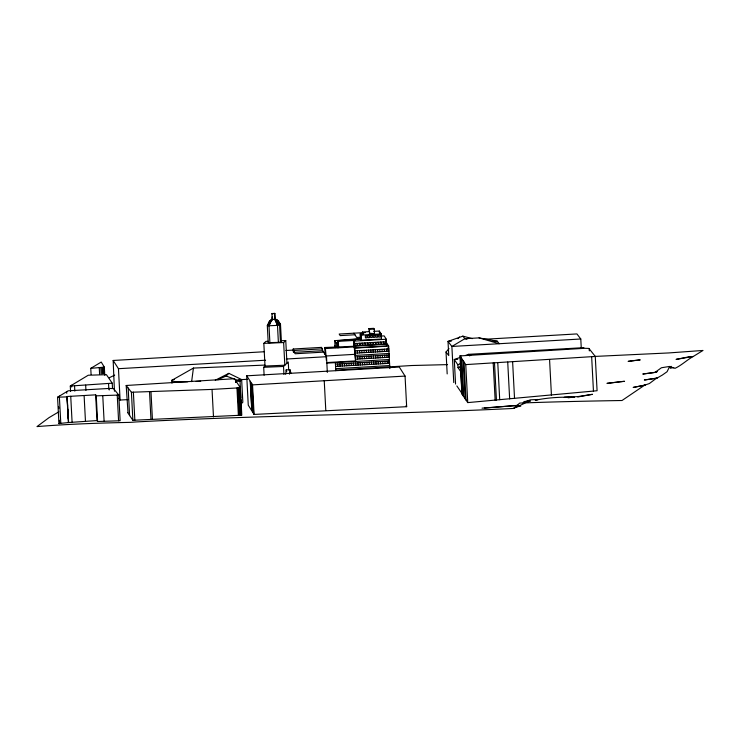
<?xml version="1.0" encoding="UTF-8"?>
<svg xmlns="http://www.w3.org/2000/svg" width="740" height="740" viewBox="0 0 740 740"><rect width="100%" height="100%" fill="white"/><g stroke="black" fill="none" stroke-linecap="round" stroke-linejoin="round"><path stroke-width="1.11" d="M285.677 374.329L286.186 369.88L289.96 369.723L291.051 373.45M289.451 374.172L289.96 369.723M191.632 381.655L193.418 368.067L264.92 365.088M275.114 319.134L276.057 319.43A8.011 7.197 -24.9 0 1 278.416 320.91L280.488 324.259L281.385 341.269L280.469 342.13L278.388 342.398L268.204 342.639L267.316 325.637L269.009 321.835A7.807 7.613 31.2 0 1 271.154 319.93L272.699 319.18M269.887 342.75L268.999 325.748L270.562 321.826A8.066 4.597 -80.4 0 1 272.126 319.902L272.718 319.458M268.481 323.722L269.675 321.179A8.066 6.336 68.1 0 1 271.515 319.588L272.274 319.264L272.228 316.933M278.721 323.648L277.611 320.846A7.807 5.994 -54 0 0 275.9 319.375L272.043 319.486L267.316 325.637L268.999 325.748L272.043 319.486L272.043 313.529L274.873 313.409L275.169 319.079L276.381 320.772M272.339 319.199L272.126 319.504A7.807 1.165 -77.6 0 0 271.793 320.152M523.097 403.096L524.271 401.533L530.358 401.043L525.529 402.292M447.182 373.913L446.035 351.99L449.032 348.651M458.005 338.661L459.503 336.987M690.448 356.504L676.046 359.4L693.324 356.44L703 350.455L668.692 352.943L595.127 356.412M271.737 313.815L274.873 313.409M268.999 325.748L277.491 325.397L279.581 325.128L280.488 324.259L275.169 319.079L274.114 319.125M217.81 379.842L226.052 376.003L228.854 373.349L241.647 379.574L242.831 402.246L241.221 403.781M264.115 375.226L263.699 367.29L265.012 366.041L263.829 343.369L265.947 341.362L268.148 341.269M241.647 379.574L240.028 381.109L235.468 381.294M263.829 343.369L283.642 342.546L285.76 340.529L286.954 363.201M263.699 367.29L283.512 366.466L288.267 361.962L288.683 369.889M673.687 367.836L670.135 367.937L671.994 367.382L671.199 366.356L669.163 367.493L667.064 371.73L662.356 375.041L655.363 379.056L649.396 383.533L644.642 385.17L622.026 400.507C587.93 401.08 553.835 401.783 519.721 403.078L513.662 408.443C387.788 414.613 261.729 415.186 135.836 421.957L130.712 422.355C99.41 423.021 68.145 424.057 37 426.592L49.016 417.647L58.83 411.819M653.67 372.701L642.783 374.033L656.463 372.109L654.761 372.562L661.421 367.762L669.746 366.42M91.085 374.496L90.761 368.354L101.223 362.054L104.34 367.132L104.766 375.263M70.568 391.414L70.291 386.039L88.254 375.226L106.44 374.68L112.24 383.181L112.517 388.454M59.422 420.302L59.598 423.65L58.941 423.521L57.563 397.204L68.182 390.812L109.132 388.445L113.498 388.574L118.798 395.049L120.139 420.755L97.588 421.504L96.986 420.57L95.645 394.846L67.1 396.501L67.599 406.121M215.257 380.221L228.854 373.349M109.261 377.761L114.709 375.088M456.848 385.938L462.01 393.495L460.872 371.804L458.023 367.632L457.875 364.802L460.983 363.303M460.909 366.245L458.023 367.632L460.317 367.503M525.012 403.096L513.662 408.443L515.502 406.945L520.757 406.214M535.51 400.211C548.109 397.519 561.54 396.862 574.554 397.315M595.265 356.412L597.087 390.739L467.745 402.606L461.927 393.976L462.852 393.634M459.938 355.921L584.609 348.309L588.91 348.429L595.293 356.449L465.756 364.607L459.938 355.921L461.927 393.976M460.428 357.3L454.277 359.52L455.562 384.051M465.553 355.45L468.633 354.331L583.888 347.652M524.373 401.996L530.395 399.841L538.091 399.48L535.307 400.442M654.761 372.562L657.361 371.637M472.259 338.633L462.879 336.145L448.014 341.381L448.755 355.552L446.035 351.99M58.941 423.521L68.607 422.531L67.1 396.501M645.373 385.031L633.153 387.446L644.642 385.17M126.188 385.485L131.406 392.246L212.038 389.416L240.352 387.769L234.488 378.723L126.188 385.485L127.992 412.495M90.761 368.354L104.34 367.132M70.291 386.039L112.24 383.181M657 378.112L644.346 379.999L656.87 378.131M577.764 396.982L592.472 394.318L577.959 396.575L564.241 397.38L569.504 397.361M568.116 397.787L571.447 397.361M518.176 405.354L484.413 408.082M482.036 408.166L517.112 405.428M127.613 412.569L132.876 420.274L241.786 415.196L240.028 381.109L226.052 376.003M68.607 422.531L96.986 420.57M254.079 414.437L406.658 406.695L405.058 376.087L399.304 367.031L246.725 375.818L248.261 405.159L254.079 414.437L252.534 384.874L246.725 375.818M252.534 384.874L405.058 376.087M479.03 337.884L499.223 343.721L497.308 341.205L479.03 337.884L464.831 338.707L451.881 346.459L453.759 382.552M451.289 341.186L448.014 341.381L451.881 346.459L580.789 339.003L581.261 348.031M484.413 339.272L576.923 333.925L580.789 339.003M491.739 341.519L497.308 341.205M457.727 359.325L454.277 359.52L457.875 364.802M369.075 328.606L373.811 328.338L374.264 329.041L374.523 333.953L369.787 334.23L369.075 328.606L369.787 334.23M369.528 329.318L374.264 329.041M362.582 334.055L362.471 332.019L369.223 331.631M373.719 331.372L379.333 331.048L381.193 333.934L381.461 339.04L361.185 340.206L360.463 339.077L360.195 333.981L363.608 333.777L362.471 332.019M365.394 332.528L339.17 334.036L340.178 335.608L354.941 334.757M369.334 333.527L372.174 333.361M362.702 334.591L361.185 334.674L361.305 336.95M360.195 333.981L360.917 335.109L381.193 333.934M361.268 337.209L356.68 337.468L353.924 333.185M380.739 336.08L384.153 335.886L386.299 339.235L386.659 346.033L354.802 347.874L354.451 341.066L353.433 339.484L361.139 339.04M360.417 338.596L334.711 340.678L335.007 346.348M338.189 347.356L337.838 340.641L354.895 339.66L355.348 340.363M337.838 340.641L338.291 341.344L354.21 340.428M354.451 341.066L386.299 339.235M334.711 340.678L336.145 342.916L338.421 342.786M386.03 341.714L384.134 341.825L384.254 344.091L386.151 343.98L385.892 340.853M293.373 352.129L293.216 349.012L321.632 347.375L322.659 350.704L326.507 356.699L327.33 372.377M324.731 347.504L353.785 346.283L354.913 348.05L355.616 361.462L354.183 346.903L325.406 348.559L324.731 347.504L325.091 354.497M386.567 344.331L354.719 346.172L354.312 345.534M114.441 391.247L113.165 360.463L264.014 351.768M285.89 350.501L292.8 350.103L295.149 353.757L323.565 352.12M293.216 349.012L294.141 350.455L322.566 348.818M354.913 348.05L388.667 346.098L389.841 368.585M322.659 350.704L294.243 352.342L294.141 350.455M355.071 350.88L388.815 348.938L388.065 347.763M355.182 353.147L388.935 351.204M325.406 348.559L326.053 355.996L354.83 354.331M113.165 360.463L118.456 368.696L265.586 360.214M286.278 359.02L326.507 356.699M355.302 355.413L389.055 353.47M355.385 356.93L389.129 354.978L388.833 354.506M355.505 359.196L389.249 357.244L388.796 356.541M326.507 362.591L355.283 360.935M326.849 363.118L389.37 359.511M335.451 364.145L389.453 361.028L388.842 360.084L388.963 362.35M335.572 366.411L389.564 363.294L388.815 362.119M335.692 368.677L389.684 365.56M335.766 370.185L411.662 365.523L447.561 364.617M118.964 398.296L120.093 400.053L128.14 399.591M281.357 340.714L285.76 340.529M265.012 366.041L284.826 365.218L283.642 342.546M196.165 381.461L200.688 381.276M238.225 379.713L247.308 379.333M57.563 397.204L67.257 396.862M95.645 394.846L96.237 395.845L118.798 395.049M524.271 401.533L528.563 401.57M278.804 324.148L280.488 324.259M673.742 367.854L675.037 368.326C681.744 365.209 687.183 359.751 693.324 356.44M466.912 339.262L464.831 338.707L462.879 336.145M275.021 319.227L275.891 319.588A7.28 7.206 46.5 0 1 278.083 321.225L280.035 324.693M470.769 355.209L468.633 354.331L469.724 355.931M274.929 319.31L275.724 319.671A8.011 6.54 -89.4 0 1 277.731 321.382L279.581 325.128L280.469 342.13M279.581 325.128L274.873 319.365L274.577 313.695M385.938 340.918L386.373 341.593M386.4 342.574L388.667 346.098M379.814 332.482L381.174 334.591M385.901 342.944L386.483 343.86M380.721 335.979L381.294 336.857L381.082 334.452M388.176 350.029L388.482 350.501L388.361 348.235M374.07 333.25L374.523 333.953M360.639 335.359L360.954 339.845M360.676 337.505L360.463 335.091L360.861 339.706M353.628 342.046L354.173 342.888M353.748 344.313L354.146 344.933M353.692 344.581L354.22 345.395M338.088 345.367L337.412 344.304L337.588 347.707M334.637 345.765L335.84 347.643M406.047 405.677L406.658 406.695M466.052 400.081L464.054 362.082M129.611 415.63L128.168 388.056M277.491 325.397L274.873 319.365L275.123 319.819A7.807 0.758 70.3 0 1 276.011 321.697L277.491 325.397L278.388 342.398M193.603 368.631L193.418 368.067L171.837 380.323L171.985 383.154M286.186 369.88L286.732 371.748M326.053 355.996L326.358 360.389M591.667 357.041L593.471 391.451M589.188 348.781L589.299 350.899M549.57 359.566L551.439 395.327M512.616 361.795L514.531 398.379M507.723 362.082L509.647 398.916M497.77 362.683L499.704 399.702M494.496 362.878L496.438 400.062M493.201 362.961L495.152 400.229M465.756 364.607L467.745 402.606M463.046 360.565L465.044 398.703M461.547 358.327L463.545 396.483M461.122 357.697L463.111 395.697M460.715 355.616L462.713 393.652M388.981 354.747L389.101 357.013M389.296 360.787L389.416 363.062M388.509 348.466L388.63 350.732M389.148 360.556L389.268 362.822M389 360.325L389.111 362.591M388.213 347.994L388.334 350.261M386.206 341.344L386.373 343.684M386.049 341.103L386.215 343.434M386.567 349.067L386.687 351.334M386.881 355.108L387.002 357.374M387.196 361.157L387.316 363.423M384.319 349.197L384.43 351.463M384.634 355.237L384.754 357.503M384.948 361.286L385.068 363.553M382.062 349.326L382.182 351.593M382.386 355.367L382.497 357.633M382.7 361.416L382.821 363.682M380.924 334.203L381.128 336.617M380.767 333.962L380.971 336.367M379.333 331.048L379.444 333.083M379.814 349.456L379.935 351.722M380.129 355.496L380.249 357.762M380.453 361.546L380.564 363.812M377.567 349.585L377.687 351.851M377.881 355.625L378.001 357.901M378.196 361.675L378.316 363.941M375.319 349.715L375.439 351.981M375.633 355.755L375.754 358.031M375.948 361.805L376.068 364.071M373.062 349.844L373.182 352.111M373.386 355.885L373.506 358.16M373.7 361.934L373.82 364.2M370.814 349.974L370.934 352.24M371.129 356.023L371.249 358.289M371.452 362.064L371.572 364.33M368.566 350.103L368.687 352.37M368.881 356.153L369.001 358.419M369.195 362.193L369.315 364.459M366.319 350.233L366.439 352.499M366.633 356.282L366.753 358.549M366.947 362.322L367.068 364.589M364.062 350.362L364.182 352.629M364.385 356.412L364.506 358.678M364.7 362.452L364.82 364.718M360.917 335.109L361.185 340.206M361.814 350.492L361.934 352.758M362.138 356.541L362.249 358.808M362.452 362.582L362.572 364.848M359.566 350.621L359.686 352.887M359.881 356.671L360.001 358.937M360.204 362.711L360.315 364.977M357.318 350.751L357.439 353.017M357.633 356.8L357.753 359.067M357.947 362.841L358.068 365.107M355.7 362.97L355.82 365.236M354.404 343.258L354.553 345.571M354.22 341.899L354.395 347.236M354.025 342.666L354.303 347.097M353.877 342.444L354.025 344.757M353.739 342.222L353.887 344.535M353.433 339.484L353.785 346.283M353.452 363.1L353.572 365.366M351.204 363.229L351.315 365.495M348.947 363.358L349.067 365.625M346.699 363.488L346.82 365.754M344.452 363.618L344.572 365.893M342.204 363.747L342.315 366.022M339.947 363.877L340.067 366.152M338.291 341.344L338.633 347.735M337.699 364.006L337.819 366.282M336.145 342.916L336.386 347.449M335.368 362.628L335.793 370.694M324.231 380.591L325.794 410.413M283.512 366.466L283.929 374.403M252.035 384.097L253.663 413.789M251.452 383.19L252.988 412.374M250.361 381.489L251.878 410.404M250.231 381.276L251.739 410.127M240.222 387.575L240.759 397.833M240.852 399.545L241.481 411.505M239.51 387.825L240.944 415.242M238.678 387.871L240.112 415.279M238.197 387.899L239.631 415.307M237.707 387.927L239.14 415.334M236.957 387.973L238.391 415.399M235.838 380.804L235.931 382.478M235.69 380.573L235.773 382.256M212.038 389.416L213.481 416.907M150.969 391.562L152.431 419.441M149.517 391.617L150.978 419.552M133.376 392.182L134.847 420.163M131.406 392.246L132.876 420.274M118.456 368.696L120.093 400.053M117.234 395.105L118.576 420.792M109.132 388.445L109.215 389.989M108.558 383.773L108.835 389.046M103.637 367.253L103.951 373.349M103.35 367.299L103.665 373.395M102.999 367.355L103.313 373.46M101.972 367.521L102.296 373.635M102.758 395.613L104.1 421.134M100.779 367.725L101.103 373.839M99.271 367.817L99.595 373.94M96.237 395.845L97.588 421.504M85.664 385.133L85.942 390.433M84.11 395.512L85.47 421.411M74.546 385.79L74.823 391.155M71.614 385.244L71.706 387.039M70.735 396.289L72.085 422.068M67.766 409.331L68.274 418.96M66.683 391.71L66.767 393.282M67.025 396.871L68.367 422.531M59.339 396.131L60.791 423.141M58.719 406.889L58.802 408.563M187.636 381.785A22.33 2.137 -3 0 1 174.261 379.426M633.736 360.574L628.121 361.388L640.23 359.881L633.736 360.574M621.452 381.572L606.957 383.375L624.56 381.304L621.452 381.572M366.837 335.525L365.32 335.608L365.44 337.875L366.957 337.792L366.837 335.525M369.482 335.368L367.974 335.461L368.085 337.727L369.602 337.634L369.482 335.368M372.137 335.22L370.62 335.303L370.74 337.57L372.257 337.486L372.137 335.22M374.792 335.063L373.275 335.146L373.395 337.421L374.912 337.329L374.792 335.063M377.446 334.906L375.929 334.998L376.05 337.264L377.567 337.181L377.446 334.906M380.092 334.757L378.584 334.841L378.695 337.107L380.212 337.024L380.092 334.757M356.846 343.397L354.96 343.508L355.071 345.774L356.967 345.663L356.846 343.397M359.501 343.24L357.605 343.351L357.725 345.617L359.621 345.506L359.501 343.24M362.156 343.092L360.26 343.193L360.38 345.469L362.276 345.358L362.156 343.092M364.811 342.935L362.914 343.046L363.035 345.312L364.931 345.201L364.811 342.935M367.456 342.786L365.569 342.888L365.68 345.154L367.577 345.053L367.456 342.786M370.111 342.629L368.215 342.74L368.335 345.007L370.231 344.896L370.111 342.629M372.766 342.481L370.87 342.583L370.99 344.849L372.886 344.748L372.766 342.481M375.421 342.324L373.524 342.435L373.644 344.701L375.541 344.59L375.421 342.324M378.075 342.167L376.179 342.278L376.299 344.544L378.186 344.442L378.075 342.167M380.721 342.019L378.825 342.13L378.945 344.396L380.841 344.285L380.721 342.019M383.375 341.861L381.479 341.973L381.6 344.239L383.496 344.128L383.375 341.861"/></g></svg>
